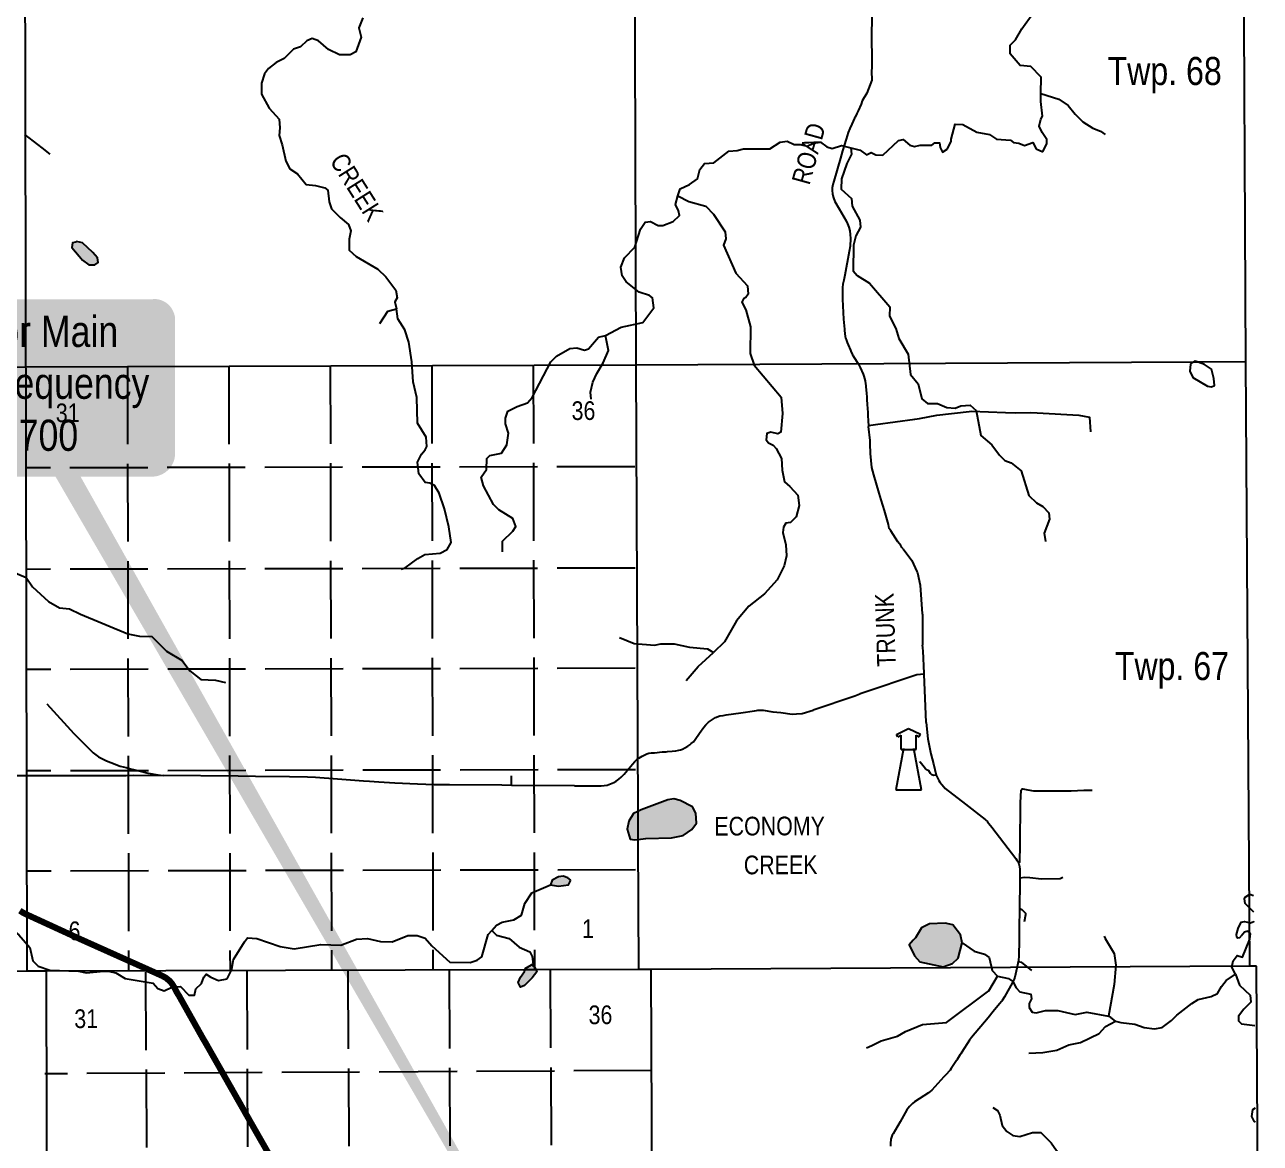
# Model space of a CAD drawing. Extents: x 408473 to 428843, y 6046006 to 6059852.
# Drawn here: x 422901.7 to 423298.1, y 6050958 to 6051317 of the extents above; entities that cross this region are included whole.
import ezdxf
from ezdxf.enums import TextEntityAlignment as Align

# ---------------------------------------------------------------- set-up
doc = ezdxf.new("R2010")
doc.units = 0
doc.header["$LTSCALE"] = 5
doc.linetypes.add('foc-UNSURVEYED', pattern=[12.5, 10, -2.5])
doc.layers.add('2', color=7, linetype='Continuous', true_color=0x6e6e6e)
for name, color, linetype in [('21', 160, 'Continuous'), ('24', 161, 'Continuous'), ('26', 160, 'Continuous'), ('27', 7, 'Continuous'), ('33', 20, 'Continuous'), ('35', 37, 'Continuous'), ('36', 37, 'Continuous'), ('55', 3, 'Continuous'), ('L-USEC', 7, 'foc-UNSURVEYED'), ('P-PROPOSED', 10, 'Continuous'), ('T-WATER', 160, 'Continuous'), ('T-WATER-H', 133, 'Continuous')]:
    doc.layers.add(name, color=color, linetype=linetype)
doc.styles.add('60', font='ARIALN.TTF', dxfattribs={"height": 7.5})
doc.styles.add('80', font='ARIALN.TTF', dxfattribs={"height": 10})

# ---------------------------------------------------------------- blocks, each defined once
blk = doc.blocks.new('TOP')
at = {"layer": '55', "color": 81, "linetype": 'Continuous'}
for p, q in [((-191.015, 238.254), (0, 331.326)), ((-172.413, 198.627), (-191.015, 238.254)), ((-172.413, 198.627), (-120.499, 222.996)), ((-120.5, -4.924), (-120.499, 222.996)), ((0, 331.326), (191.017, 238.253)), ((120.5, -4.924), (120.5, 222.996)), ((120.5, 222.996), (172.413, 198.625)), ((172.413, 198.625), (191.017, 238.253)), ((-120.5, -4.924), (120.5, -4.924))]:
    blk.add_line(p, q, dxfattribs=at)
at = {"layer": '55', "color": 7, "linetype": 'Continuous'}
for p, q in [((-81.811, 11.466), (-207.659, -655.574)), ((207.658, -655.574), (82.336, 8.686)), ((-207.659, -655.574), (207.658, -655.574))]:
    blk.add_line(p, q, dxfattribs=at)
blk = doc.blocks.new('*U82')
h = blk.add_hatch(color=255)
edge = h.paths.add_edge_path()
edge.add_line((-44, -28.5), (44, -28.5))
edge.add_arc((44, -22.5), 6, 270, 360)
edge.add_line((50, -22.5), (50, 21))
edge.add_arc((44, 21), 6, 0, 90)
edge.add_line((44, 27), (-44, 27))
edge.add_arc((-44, 21), 6, 90, 180)
edge.add_line((-50, 21), (-50, -22.5))
edge.add_arc((-44, -22.5), 6, 180, 270)
at = {"color": 1, "flags": 128}
blk.add_lwpolyline([(-44, -28.5, 3, 3, 0), (44, -28.5, 3, 3, 0.414214), (50, -22.5, 3, 3, 0), (50, 21, 3, 0, 0.414214), (44, 27, 0, 0, 0), (-44, 27, 0, 0, 0.414214), (-50, 21, 0, 0, 0), (-50, -22.5, 0, 3, 0.414214)], format="xyseb", close=True, dxfattribs=at)
for points in [[(-291.22, -3.22, 0, 7.5, 0), (0, 0, 0, 0, 0)], [(248.95, -435.96, 0, 7.5, 0), (0, 0, 0, 0, 0)]]:
    blk.add_lwpolyline(points, format="xyseb", dxfattribs=at)
at = {"color": 1, "style": '80'}
blk.add_attdef('ENTER_TEXT_001', (-26.85, -4.92), '', height=10, dxfattribs=at)

msp = doc.modelspace()

# ---------------------------------------------------------------- hatches: boundary and pattern name
at = {"layer": 'T-WATER-H'}
h = msp.add_hatch(color=256, dxfattribs=at)
h.dxf.hatch_style = 1
h.paths.add_polyline_path([(422918.042, 6051247.233), (422917.043, 6051246.989), (422916.786, 6051245.492), (422919.147, 6051242.769), (422920.263, 6051241.481), (422922.254, 6051239.974), (422924.251, 6051239.964), (422925.253, 6051240.708), (422925.01, 6051242.207), (422923.52, 6051243.962), (422920.288, 6051246.973), (422918.293, 6051247.482)])
h = msp.add_hatch(color=256, dxfattribs=at)
h.dxf.hatch_style = 1
h.paths.add_polyline_path([(423097.446, 6051055.373), (423098.438, 6051055.509), (423100.944, 6051055.854), (423109.184, 6051056.063), (423112.932, 6051056.793), (423115.688, 6051058.777), (423117.195, 6051060.766), (423116.96, 6051064.012), (423115.971, 6051066.014), (423111.985, 6051068.03), (423109.99, 6051068.539), (423107.991, 6051068.299), (423099.488, 6051065.097), (423098.4, 6051064.559), (423096.985, 6051063.861), (423095.476, 6051061.373), (423094.965, 6051058.879), (423095.949, 6051055.63)])
h = msp.add_hatch(color=256, dxfattribs=at)
h.dxf.hatch_style = 1
h.paths.add_polyline_path([(423072.924, 6051043.516), (423070.922, 6051042.528), (423070.416, 6051041.033), (423072.91, 6051040.522), (423076.158, 6051041.004), (423076.914, 6051042.498), (423075.919, 6051043.252), (423074.423, 6051043.758)])
h = msp.add_hatch(color=256, dxfattribs=at)
h.dxf.hatch_style = 1
h.paths.add_polyline_path([(423186.683, 6051023.242), (423185.428, 6051021.75), (423187.16, 6051018.248), (423188.898, 6051016.243), (423196.382, 6051014.711), (423199.382, 6051015.695), (423201.138, 6051017.434), (423202.409, 6051022.42), (423201.921, 6051024.918), (423199.439, 6051028.174), (423196.945, 6051028.685), (423191.951, 6051028.459), (423189.448, 6051027.222), (423187.436, 6051023.987)])
h = msp.add_hatch(color=256, dxfattribs=at)
h.dxf.hatch_style = 1
h.paths.add_polyline_path([(423062.198, 6051013.71), (423062.303, 6051014.124), (423064.306, 6051015.361), (423065.301, 6051014.608), (423065.74, 6051013.721), (423066.044, 6051013.106), (423064.536, 6051011.118), (423062.028, 6051008.636), (423060.778, 6051008.143), (423060.036, 6051009.644), (423060.793, 6051011.387), (423062.049, 6051013.127)])

# ---------------------------------------------------------------- linework, layer by layer
at = {"layer": '2', "linetype": 'Continuous', "flags": 128}
for points in [[(423095.509, 6051927.043), (423097.797, 6051207.749)], [(423293.481, 6051208.786), (423289.872, 6051927.043)], [(422902.481, 6051013.241), (422901.711, 6051400.66)], [(422902.095, 6051207.154), (422723.068, 6051206.999)], [(423097.797, 6051207.749), (422902.095, 6051207.154)], [(423276.651, 6051208.696), (423097.797, 6051207.749)], [(423097.797, 6051207.749), (423098.4, 6051064.559)], [(423278.149, 6051208.704), (423276.651, 6051208.696)], [(423293.481, 6051208.786), (423278.149, 6051208.704)], [(423294.723, 6051014.861), (423293.481, 6051208.786)], [(423098.4, 6051064.559), (423098.438, 6051055.509)], [(423098.438, 6051055.509), (423098.613, 6051013.822)], [(422902.481, 6051013.241), (422816.116, 6051013.175)], [(422908.622, 6051013.247), (422902.481, 6051013.241)], [(423062.198, 6051013.71), (422908.622, 6051013.247)], [(422908.622, 6051013.247), (422909.045, 6050819.281)], [(423065.74, 6051013.721), (423062.198, 6051013.71)], [(423098.613, 6051013.822), (423065.74, 6051013.721)], [(423102.733, 6051013.835), (423098.613, 6051013.822)], [(423294.723, 6051014.861), (423102.733, 6051013.835)], [(423103.574, 6050819.887), (423102.733, 6051013.835)], [(423296.826, 6051014.872), (423294.723, 6051014.861)], [(423298.091, 6050820.929), (423296.826, 6051014.872)]]:
    msp.add_lwpolyline(points, dxfattribs=at)
at = {"layer": '24', "linetype": 'Continuous', "flags": 128}
msp.add_lwpolyline([(423291.462, 6051024.028), (423291.964, 6051024.525)], dxfattribs=at)
at = {"layer": '26', "linetype": 'Continuous', "flags": 128}
for points in [[(422918.042, 6051247.233), (422917.043, 6051246.989), (422916.786, 6051245.492), (422919.147, 6051242.769)], [(422919.147, 6051242.769), (422920.263, 6051241.481), (422922.254, 6051239.974), (422924.251, 6051239.964), (422925.253, 6051240.708), (422925.01, 6051242.207), (422923.52, 6051243.962), (422920.288, 6051246.973), (422918.293, 6051247.482), (422918.042, 6051247.233)], [(423098.438, 6051055.509), (423100.944, 6051055.854), (423109.184, 6051056.063), (423112.932, 6051056.793), (423115.688, 6051058.777), (423117.195, 6051060.766), (423116.96, 6051064.012), (423115.971, 6051066.014), (423111.985, 6051068.03), (423109.99, 6051068.539), (423107.991, 6051068.299), (423099.488, 6051065.097), (423098.4, 6051064.559)], [(423096.985, 6051063.861), (423095.476, 6051061.373), (423094.965, 6051058.879), (423095.949, 6051055.63), (423097.446, 6051055.373)], [(423098.4, 6051064.559), (423096.985, 6051063.861)], [(423097.446, 6051055.373), (423098.438, 6051055.509)], [(423072.924, 6051043.516), (423070.922, 6051042.528), (423070.416, 6051041.033)], [(423076.914, 6051042.498), (423075.919, 6051043.252), (423074.423, 6051043.758), (423072.924, 6051043.516)], [(423070.416, 6051041.033), (423072.91, 6051040.522), (423076.158, 6051041.004), (423076.914, 6051042.498)], [(423202.409, 6051022.42), (423201.921, 6051024.918), (423199.439, 6051028.174), (423196.945, 6051028.685), (423191.951, 6051028.459), (423189.448, 6051027.222), (423187.436, 6051023.987), (423186.683, 6051023.242)], [(423186.683, 6051023.242), (423185.428, 6051021.75), (423187.16, 6051018.248), (423188.898, 6051016.243), (423196.382, 6051014.711), (423199.382, 6051015.695), (423201.138, 6051017.434), (423202.409, 6051022.42)], [(423062.028, 6051008.636), (423060.778, 6051008.143), (423060.036, 6051009.644), (423060.793, 6051011.387), (423062.049, 6051013.127)], [(423065.74, 6051013.721), (423066.044, 6051013.106), (423064.536, 6051011.118), (423062.028, 6051008.636)], [(423062.049, 6051013.127), (423062.198, 6051013.71)], [(423062.198, 6051013.71), (423062.303, 6051014.124), (423064.306, 6051015.361)], [(423064.306, 6051015.361), (423065.301, 6051014.608), (423065.74, 6051013.721)]]:
    msp.add_lwpolyline(points, dxfattribs=at)
at = {"layer": '27', "linetype": 'Continuous', "flags": 128}
for points in [[(423275.953, 6051208.283), (423275.702, 6051208.034), (423275.441, 6051205.79), (423276.429, 6051203.788), (423281.156, 6051201.018), (423282.403, 6051200.762), (423283.404, 6051201.256), (423283.166, 6051203.503), (423282.433, 6051206.502), (423280.194, 6051208.011), (423278.149, 6051208.704)], [(423276.651, 6051208.696), (423275.953, 6051208.283)], [(423278.149, 6051208.704), (423277.204, 6051209.025), (423276.651, 6051208.696)]]:
    msp.add_lwpolyline(points, dxfattribs=at)
at = {"layer": '35', "linetype": 'Continuous', "flags": 128}
for points in [[(423173.091, 6051337.919), (423173.042, 6051333.907), (423173.463, 6051324.567), (423173.582, 6051321.912), (423173.37, 6051314.461)], [(423173.37, 6051314.461), (423173.445, 6051304.381), (423173.486, 6051303.057), (423173.415, 6051302.32), (423173.333, 6051302.085)], [(423173.333, 6051302.085), (423173.487, 6051299.226), (423171.918, 6051295.029), (423170.413, 6051292.634)], [(423170.013, 6051291.562), (423169.121, 6051289.407), (423168.751, 6051288.771), (423168.623, 6051288.495), (423168.1, 6051287.365), (423167.926, 6051287.051)], [(423170.413, 6051292.634), (423170.412, 6051292.629), (423170.013, 6051291.562)], [(423167.926, 6051287.051), (423167.02, 6051285.093), (423166.38, 6051283.665), (423165.871, 6051282.374), (423165.201, 6051280.272), (423164.114, 6051276.5)], [(422901.59, 6051281.826), (422907.228, 6051277.519), (422909.822, 6051275.504)], [(423164.114, 6051276.5), (423163.444, 6051274.174), (423161.266, 6051266.854), (423160.977, 6051265.748), (423160.799, 6051264.711), (423160.799, 6051264.702)], [(423160.799, 6051264.702), (423160.775, 6051263.791), (423160.844, 6051262.738), (423160.96, 6051262.255)], [(423160.96, 6051262.255), (423161.154, 6051261.444), (423161.651, 6051260.311), (423163.041, 6051257.897), (423165.273, 6051254.021), (423165.676, 6051253.088), (423166.082, 6051251.997), (423166.434, 6051250.839), (423166.572, 6051249.72), (423166.647, 6051248.398), (423166.535, 6051245.904), (423166.215, 6051244.192), (423164.772, 6051236.642), (423164.451, 6051234.997), (423164.188, 6051233.734), (423164.099, 6051232.7), (423164.049, 6051231.798)], [(423164.049, 6051231.798), (423164.054, 6051228.915), (423164.428, 6051222.474), (423164.708, 6051219.281), (423164.747, 6051218.834), (423164.97, 6051216.965), (423165.047, 6051216.525)], [(423165.047, 6051216.525), (423165.351, 6051215.688), (423165.586, 6051215.042), (423165.917, 6051214.326), (423166.589, 6051212.617)], [(423166.589, 6051212.617), (423166.749, 6051212.211), (423167.314, 6051211.067), (423167.47, 6051210.751), (423167.755, 6051210.174), (423168.991, 6051208.384), (423169.099, 6051208.227), (423169.208, 6051208.069), (423169.777, 6051207.015), (423170.677, 6051204.888), (423170.921, 6051204.188), (423171.318, 6051202.713), (423171.422, 6051201.802), (423171.504, 6051201.378), (423171.545, 6051200.847)], [(423171.545, 6051200.847), (423171.71, 6051198.716), (423171.822, 6051197.452), (423171.871, 6051196.696), (423171.959, 6051195.1), (423172.152, 6051192.572), (423172.224, 6051191.691), (423172.298, 6051189.804), (423172.383, 6051188.43)], [(423172.383, 6051188.43), (423172.405, 6051188.073)], [(423178.845, 6051156.604), (423177.561, 6051161.091), (423176.488, 6051164.534), (423175.812, 6051166.702), (423174.134, 6051172.547), (423173.498, 6051174.886), (423173.209, 6051177.164), (423173.099, 6051178.366), (423173.015, 6051179.318), (423172.995, 6051180.169), (423172.918, 6051181.745), (423172.916, 6051182.675), (423172.903, 6051183.587), (423172.405, 6051188.073)], [(423183.527, 6051148.797), (423183.135, 6051149.236), (423182.747, 6051149.85), (423181.766, 6051151.031), (423179.547, 6051154.551), (423179.353, 6051154.899), (423179.048, 6051155.386), (423178.845, 6051156.604)], [(423183.527, 6051148.797), (423186.309, 6051145.085), (423187.946, 6051141.575), (423188.154, 6051141.081), (423188.984, 6051137.19), (423189.655, 6051127.947), (423189.673, 6051127.699), (423189.752, 6051119.232), (423189.765, 6051117.861)], [(423190.245, 6051108.83), (423189.939, 6051116.061), (423189.872, 6051116.974), (423189.867, 6051117.199), (423189.765, 6051117.861)], [(423190.256, 6051108.564), (423187.939, 6051108.364), (423181.537, 6051106.255), (423177.138, 6051104.757), (423169.74, 6051102.238), (423169.581, 6051102.184), (423168.014, 6051101.574), (423154.624, 6051097.026)], [(423190.256, 6051108.564), (423190.245, 6051108.83)], [(423190.914, 6051093.034), (423190.256, 6051108.564)], [(422908.816, 6051099.039), (422917.449, 6051089.604), (422923.214, 6051083.734), (422923.68, 6051083.31), (422925.364, 6051082.071), (422925.97, 6051081.697), (422927.345, 6051081.122), (422927.986, 6051080.788), (422929.349, 6051080.228), (422932.359, 6051079.077), (422934.242, 6051078.596), (422935.659, 6051078.235), (422938.386, 6051077.539), (422941.287, 6051076.839), (422944.371, 6051076.331), (422946.135, 6051076.052)], [(423123.345, 6051094.644), (423124.723, 6051095.168), (423125.758, 6051095.328), (423126.793, 6051095.516), (423131.453, 6051096.196), (423135.812, 6051096.87), (423136.478, 6051096.93), (423136.907, 6051097.004)], [(423136.907, 6051097.004), (423137.504, 6051097.018), (423138.571, 6051096.988), (423141.753, 6051096.541), (423143.013, 6051096.406), (423144.302, 6051096.244), (423147.866, 6051095.806), (423149.343, 6051095.812), (423151.143, 6051096.017), (423154.624, 6051097.026)], [(423111.526, 6051084.203), (423112.093, 6051084.326), (423112.717, 6051084.559), (423113.501, 6051084.932), (423114.473, 6051085.474), (423115.064, 6051085.925), (423115.547, 6051086.318), (423116.219, 6051086.853), (423116.776, 6051087.604), (423118.232, 6051089.661), (423119.556, 6051091.55), (423120.194, 6051092.357), (423121.05, 6051093.17), (423121.696, 6051093.622), (423122.638, 6051094.272), (423123.023, 6051094.439), (423123.345, 6051094.644)], [(423190.914, 6051093.034), (423191.461, 6051087.79), (423192.446, 6051083.037), (423193.251, 6051079.802), (423194.153, 6051076.232)], [(423078.048, 6051072.803), (423079.223, 6051072.756), (423083.239, 6051072.785), (423086.629, 6051072.78), (423087.612, 6051072.83), (423088.565, 6051073.016), (423089.65, 6051073.396), (423090.733, 6051073.831), (423091.461, 6051074.285), (423092.323, 6051074.879), (423093.099, 6051075.58), (423094.007, 6051076.531), (423096.64, 6051079.762), (423097.388, 6051080.545), (423098.084, 6051081.19), (423098.675, 6051081.641), (423099.753, 6051082.321), (423101.269, 6051082.985), (423101.975, 6051083.192), (423102.738, 6051083.319), (423103.775, 6051083.397), (423106.231, 6051083.618), (423107.535, 6051083.685), (423107.928, 6051083.738)], [(423107.928, 6051083.738), (423109.452, 6051083.855), (423110.542, 6051083.989), (423111.526, 6051084.203)], [(423194.153, 6051076.232), (423193.327, 6051076.036), (423192.698, 6051076.296), (423192.313, 6051076.753), (423191.739, 6051077.607), (423191.305, 6051077.777), (423190.733, 6051078.208), (423188.995, 6051080.362), (423188.868, 6051080.519)], [(422869.567, 6051072.433), (422871.085, 6051073.738), (422872.864, 6051074.845), (422874.355, 6051075.426), (422875.857, 6051075.884), (422883.859, 6051075.969), (422892.25, 6051076.112), (422895.604, 6051076.102), (422903.502, 6051076.08), (422905.999, 6051076.073), (422908.404, 6051076.066), (422922.654, 6051076.074), (422934.271, 6051076.118), (422936.708, 6051076.127), (422946.135, 6051076.052)], [(423057.899, 6051072.914), (423054.81, 6051072.931), (423037.945, 6051073.068), (423033.083, 6051073.121), (423027.751, 6051073.329), (423020.411, 6051073.656), (423015.352, 6051073.925), (423012.326, 6051074.13), (423010.346, 6051074.25), (423006.275, 6051074.541), (423002.065, 6051074.939), (422995.023, 6051075.438), (422992.384, 6051075.57), (422986.67, 6051075.631), (422975.738, 6051075.739), (422970.216, 6051075.805), (422946.135, 6051076.052)], [(423194.153, 6051076.232), (423194.592, 6051075.152), (423194.96, 6051074.496), (423195.304, 6051073.985), (423195.988, 6051073.108), (423197.017, 6051071.948), (423203.559, 6051066.843), (423209.777, 6051061.993), (423210.091, 6051061.715), (423210.423, 6051061.384), (423210.62, 6051061.188), (423211.03, 6051060.615), (423211.93, 6051059.521), (423219.624, 6051049.39), (423220.014, 6051048.941), (423220.378, 6051048.321), (423220.559, 6051047.918)], [(423078.048, 6051072.803), (423057.899, 6051072.914)], [(423220.559, 6051047.918), (423220.645, 6051047.725), (423220.891, 6051046.888), (423220.973, 6051045.956), (423220.982, 6051043.971), (423220.901, 6051039.284), (423220.852, 6051036.217), (423220.83, 6051034.808), (423220.811, 6051033.611), (423220.738, 6051026.741), (423220.702, 6051023.293), (423220.699, 6051022.977), (423220.629, 6051018.441), (423220.621, 6051017.926), (423220.539, 6051017.049), (423220.506, 6051016.703), (423219.763, 6051013.236), (423219.555, 6051012.266), (423219.318, 6051011.381), (423219.142, 6051010.727), (423218.619, 6051009.64), (423216.04, 6051005.016), (423215.31, 6051003.843), (423215.2, 6051003.704), (423214.468, 6051002.784), (423212.428, 6051000.368), (423210.752, 6050998.349), (423205.438, 6050991.945), (423204.81, 6050991.132), (423202.328, 6050987.253), (423202, 6050986.74), (423201.861, 6050986.523), (423200.862, 6050984.961), (423200.762, 6050984.805)], [(422901.207, 6051032.01), (422902.634, 6051031.324), (422907.702, 6051028.995), (422919.01, 6051023.799), (422937.131, 6051015.677), (422945.843, 6051011.771), (422946.994, 6051011.132), (422948.128, 6051010.207), (422948.621, 6051009.685), (422949.057, 6051009.111), (422949.637, 6051008.161), (422950.51, 6051006.484), (422950.999, 6051005.71), (422951.193, 6051005.404), (422958.788, 6050991.866), (422959.78, 6050990.18), (422963.376, 6050983.848), (422963.377, 6050983.847), (422963.377, 6050983.846)], [(422963.377, 6050983.846), (422963.467, 6050983.689), (422967.953, 6050975.788), (422975.415, 6050962.65), (422982.512, 6050950.246), (422988.936, 6050939.023), (422988.97, 6050938.937), (422994.937, 6050928.731), (422995.046, 6050928.542), (422995.268, 6050928.156), (422997.735, 6050923.84), (422999.349, 6050921.038), (423002.558, 6050915.468), (423002.571, 6050915.444), (423002.912, 6050914.841)], [(423200.762, 6050984.805), (423200.654, 6050984.637), (423198.967, 6050982), (423198.575, 6050981.472), (423197.116, 6050979.903), (423196.582, 6050979.329), (423192.678, 6050975.128), (423191.671, 6050974.196), (423187.136, 6050971.308), (423186.505, 6050970.814), (423185.551, 6050969.856), (423185.127, 6050969.365), (423184.737, 6050968.761), (423182.524, 6050964.923), (423180.29, 6050961.05), (423180.048, 6050960.635), (423179.767, 6050959.98), (423179.589, 6050959.334), (423179.557, 6050959.039), (423179.476, 6050958.298), (423179.428, 6050957.148)]]:
    msp.add_lwpolyline(points, dxfattribs=at)
at = {"layer": '36', "linetype": 'Continuous', "flags": 128}
for points in [[(423172.383, 6051188.43), (423174.655, 6051188.731), (423187.215, 6051190.405), (423188.802, 6051190.616), (423194.336, 6051191.722), (423204.715, 6051192.896), (423205.479, 6051192.983), (423216.319, 6051192.604), (423219.68, 6051192.486), (423224.337, 6051192.593), (423226.555, 6051192.474), (423239.922, 6051191.757), (423243.333, 6051191.028), (423243.591, 6051186.375)], [(423057.899, 6051072.914), (423057.83, 6051075.933)], [(423220.559, 6051047.918), (423220.933, 6051048.263), (423221.031, 6051053.931), (423221.066, 6051058.322), (423221.12, 6051062.775), (423221.194, 6051067.27), (423221.339, 6051071.352), (423221.694, 6051071.744), (423221.942, 6051071.791), (423223.505, 6051071.474), (423225.297, 6051071.183), (423229.169, 6051071.157), (423233.102, 6051071.133), (423237.45, 6051071.16), (423241.504, 6051071.325), (423244.108, 6051071.374)], [(423220.97, 6051043.25), (423222.594, 6051043.401), (423224.202, 6051043.359), (423227.862, 6051042.92), (423233.931, 6051042.981), (423234.786, 6051043.426)], [(423220.809, 6051033.455), (423221.553, 6051033.034), (423222.723, 6051031.93), (423222.727, 6051031.348), (423222.313, 6051029.076)], [(423220.434, 6051016.365), (423221.356, 6051016.2), (423224.655, 6051013.537)]]:
    msp.add_lwpolyline(points, dxfattribs=at)
at = {"layer": 'L-USEC', "color": 252, "ltscale": 0.5, "true_color": 0x8c8c8c, "flags": 128}
for points in [[(422934.642, 6051207.384), (422935.028, 6051013.305)], [(422967.19, 6051207.448), (422967.575, 6051013.37)], [(422999.737, 6051207.513), (423000.123, 6051013.435)], [(423032.284, 6051207.578), (423032.67, 6051013.499)], [(423064.832, 6051207.642), (423065.217, 6051013.564)], [(423097.443, 6051175.16), (422902.16, 6051174.772)], [(423097.508, 6051142.612), (422902.224, 6051142.224)], [(423097.572, 6051110.467), (422902.288, 6051110.079)], [(423097.637, 6051077.92), (422902.353, 6051077.532)], [(423097.701, 6051045.774), (422902.417, 6051045.386)], [(422940.468, 6051012.971), (422941.498, 6050819.454)], [(422972.921, 6051013.144), (422973.951, 6050819.627)], [(423005.374, 6051013.316), (423006.404, 6050819.799)], [(423037.827, 6051013.489), (423038.857, 6050819.972)], [(423070.28, 6051013.662), (423071.311, 6050820.145)], [(423102.906, 6050981.382), (422908.187, 6050980.345)]]:
    msp.add_lwpolyline(points, dxfattribs=at)
at = {"layer": 'P-PROPOSED', "color": 90, "const_width": 1.997, "flags": 128}
msp.add_lwpolyline([(422900.151, 6051032.699), (422901.207, 6051032.01), (422902.634, 6051031.324), (422907.702, 6051028.995), (422919.01, 6051023.799), (422937.131, 6051015.677), (422945.843, 6051011.771), (422946.994, 6051011.132), (422948.128, 6051010.207), (422948.621, 6051009.685), (422949.057, 6051009.111), (422949.637, 6051008.161), (422950.51, 6051006.484), (422950.999, 6051005.71), (422951.193, 6051005.404), (422958.788, 6050991.866), (422959.78, 6050990.18), (422963.376, 6050983.848), (422963.377, 6050983.847), (422963.377, 6050983.846), (422963.467, 6050983.689), (422967.953, 6050975.788), (422975.415, 6050962.65), (422982.512, 6050950.246)], dxfattribs=at)
at = {"layer": 'T-WATER', "linetype": 'Continuous', "flags": 128}
for points in [[(423227.723, 6051294.894), (423227.749, 6051300.135), (423224.522, 6051303.647), (423221.03, 6051303.915), (423217.804, 6051307.676), (423217.817, 6051310.422), (423219.573, 6051312.16), (423221.586, 6051315.645), (423225.105, 6051320.619), (423225.611, 6051322.115), (423225.126, 6051324.863), (423223.399, 6051329.116), (423221.914, 6051331.62), (423221.93, 6051334.866), (423222.686, 6051336.36), (423223.938, 6051337.352), (423227.436, 6051338.083)], [(423010.202, 6051319.254), (423008.938, 6051316.016), (423009.671, 6051313.017), (423007.9, 6051308.284), (423006.147, 6051307.295), (423002.653, 6051307.314), (422999.167, 6051309.079), (422995.937, 6051311.842), (422993.944, 6051312.601), (422992.193, 6051311.862), (422990.185, 6051309.876), (422987.935, 6051309.139), (422984.925, 6051306.16), (422982.422, 6051304.925), (422979.916, 6051302.942), (422978.659, 6051301.201), (422977.645, 6051298.212), (422977.627, 6051294.718), (422980.1, 6051290.213), (422983.327, 6051286.701), (422983.562, 6051283.955), (422983.3, 6051281.461), (422984.283, 6051278.46), (422985.504, 6051273.213), (422986.739, 6051270.711), (422989.227, 6051269.2), (422991.955, 6051265.691), (422994.949, 6051265.426), (422997.94, 6051264.661), (422998.935, 6051263.907), (422999.415, 6051260.161), (423000.152, 6051257.911), (423002.884, 6051255.151), (423005.618, 6051252.89), (423006.356, 6051250.89), (423005.843, 6051248.147), (423005.825, 6051244.653), (423008.061, 6051242.645), (423015.03, 6051238.614), (423017.513, 6051236.105), (423020.736, 6051231.845), (423021.223, 6051229.347)], [(423228.379, 6051276.169), (423229.64, 6051278.908), (423229.647, 6051280.156), (423228.16, 6051282.41), (423227.172, 6051284.412), (423227.682, 6051286.656), (423228.187, 6051287.652), (423227.711, 6051292.397), (423227.723, 6051294.894)], [(423227.723, 6051294.894), (423233.455, 6051293.116), (423236.44, 6051291.104), (423238.672, 6051288.346), (423241.156, 6051285.837), (423244.39, 6051283.823), (423246.881, 6051282.812), (423248.373, 6051281.806)], [(423166.737, 6051277.491), (423169.728, 6051276.726), (423171.717, 6051275.218), (423173.219, 6051275.959), (423174.712, 6051275.202), (423176.959, 6051275.191), (423181.974, 6051279.907), (423183.473, 6051280.149), (423185.711, 6051278.39), (423187.206, 6051277.882), (423188.955, 6051278.372), (423192.699, 6051278.353), (423193.701, 6051279.096), (423195.199, 6051279.089), (423195.441, 6051277.59), (423196.182, 6051276.088), (423197.684, 6051277.079), (423198.945, 6051279.568), (423198.949, 6051280.317), (423200.22, 6051285.053), (423202.716, 6051285.04), (423207.196, 6051282.52), (423211.185, 6051281.75), (423213.424, 6051280.241), (423217.915, 6051279.968), (423218.91, 6051279.214), (423220.656, 6051278.955), (423222.399, 6051278.197), (423225.149, 6051279.181), (423226.138, 6051277.179), (423228.379, 6051276.169)], [(423111.25, 6051262.061), (423112.01, 6051264.303), (423115.012, 6051265.785), (423117.517, 6051267.518), (423118.281, 6051270.51), (423119.789, 6051272.498), (423122.785, 6051272.732), (423127.546, 6051276.451), (423130.293, 6051276.686), (423132.292, 6051277.174), (423140.778, 6051277.129), (423144.034, 6051279.358), (423146.282, 6051279.596), (423148.523, 6051278.586), (423150.519, 6051278.575), (423152.763, 6051278.064), (423154.765, 6051279.052), (423157.012, 6051279.29), (423159.001, 6051277.781), (423160.746, 6051277.273), (423163.746, 6051278.256), (423166.737, 6051277.491)], [(423166.737, 6051277.491), (423166.976, 6051275.493), (423165.464, 6051272.506), (423163.691, 6051267.523), (423163.675, 6051264.278), (423166.904, 6051261.266), (423167.141, 6051258.769), (423169.614, 6051254.263), (423169.852, 6051252.016), (423168.341, 6051249.278), (423167.577, 6051246.287), (423167.535, 6051238.051), (423168.775, 6051236.547), (423172.755, 6051234.03), (423179.206, 6051226.509), (423179.191, 6051223.514), (423181.167, 6051219.51), (423182.149, 6051216.261), (423185.118, 6051211.253), (423185.833, 6051204.761), (423188.314, 6051201.753), (423189.537, 6051197.004), (423191.277, 6051195.498), (423194.521, 6051195.481), (423197.51, 6051194.217), (423200.254, 6051193.953), (423202.005, 6051194.693), (423205.001, 6051194.927), (423206.989, 6051193.17), (423208.445, 6051185.176), (423211.924, 6051182.163), (423214.403, 6051178.905), (423216.141, 6051177.149), (423218.134, 6051176.39), (423221.365, 6051173.878), (423223.82, 6051165.879), (423226.304, 6051163.62), (423228.294, 6051162.362), (423230.28, 6051160.355), (423230.52, 6051158.357), (423228.749, 6051153.874), (423229.234, 6051151.127)], [(423088.057, 6051217.259), (423093.063, 6051219.978), (423100.059, 6051221.438), (423103.578, 6051226.161), (423103.096, 6051229.409), (423102.101, 6051230.163), (423098.861, 6051231.178), (423094.635, 6051234.445), (423093.397, 6051236.448), (423092.912, 6051239.196), (423094.176, 6051242.185), (423097.438, 6051245.661), (423099.215, 6051251.392), (423100.724, 6051253.631), (423102.472, 6051253.871), (423104.962, 6051252.61), (423106.459, 6051252.602), (423109.71, 6051253.832), (423111.717, 6051255.819), (423111.475, 6051257.317), (423110.487, 6051259.319), (423111.25, 6051262.061)], [(423111.25, 6051262.061), (423114.735, 6051260.295), (423120.218, 6051258.768), (423122.701, 6051256.259), (423126.416, 6051250.499), (423126.654, 6051248.252), (423125.895, 6051246.259), (423129.842, 6051237.253), (423133.566, 6051233.24), (423133.801, 6051230.493), (423133.047, 6051229.499), (423132.296, 6051229.004), (423131.792, 6051228.008), (423133.027, 6051225.505), (423134.496, 6051220.007), (423134.452, 6051211.521), (423135.681, 6051207.771), (423144.364, 6051197.492), (423144.836, 6051192.249), (423144.305, 6051186.262), (423143.304, 6051185.768), (423141.061, 6051186.279), (423139.81, 6051185.787), (423139.55, 6051183.792), (423140.294, 6051182.789), (423141.788, 6051182.033), (423142.781, 6051181.029), (423144.511, 6051177.775), (423144.741, 6051174.031), (423145.47, 6051170.283), (423147.21, 6051168.777), (423149.691, 6051166.018), (423150.174, 6051162.771), (423149.156, 6051159.033), (423147.4, 6051157.296), (423145.901, 6051157.054), (423145.146, 6051155.81), (423144.887, 6051154.065), (423145.865, 6051150.067), (423146.096, 6051146.572), (423145.331, 6051143.331), (423143.061, 6051138.851), (423139.044, 6051134.381), (423134.032, 6051130.414), (423130.013, 6051125.694), (423126.234, 6051118.976), (423122.722, 6051115.501)], [(423015.688, 6051221.141), (423018.205, 6051225.12), (423020.955, 6051225.854)], [(423021.223, 6051229.347), (423020.467, 6051228.103), (423020.955, 6051225.854)], [(423035.026, 6051147.415), (423037.279, 6051148.651), (423038.539, 6051150.89), (423037.816, 6051155.885), (423036.348, 6051161.633), (423034.627, 6051166.633), (423033.142, 6051169.137), (423031.648, 6051169.894), (423030.152, 6051170.151), (423028.169, 6051172.907), (423027.689, 6051176.653), (423028.95, 6051179.142), (423030.206, 6051180.633), (423030.711, 6051181.628), (423030.477, 6051184.624), (423027.754, 6051189.131), (423027.547, 6051197.368), (423026.325, 6051202.366), (423025.859, 6051208.857), (423024.893, 6051215.102), (423023.666, 6051219.101), (423021.437, 6051222.607), (423020.955, 6051225.854)], [(423054.999, 6051147.807), (423055.017, 6051151.3), (423058.279, 6051154.527), (423059.285, 6051156.019), (423058.3, 6051158.52), (423053.821, 6051161.289), (423052.083, 6051163.045), (423048.869, 6051169.052), (423048.134, 6051171.801), (423049.894, 6051174.288), (423049.913, 6051177.781), (423050.916, 6051178.774), (423054.665, 6051179.503), (423056.426, 6051182.239), (423056.945, 6051185.979), (423055.962, 6051188.979), (423055.971, 6051190.726), (423056.731, 6051192.968), (423059.735, 6051194.45), (423062.986, 6051195.68), (423064.493, 6051197.419), (423070.542, 6051208.867), (423072.298, 6051210.605), (423076.554, 6051213.078), (423078.802, 6051213.315), (423081.294, 6051212.553), (423082.544, 6051213.046), (423085.808, 6051216.772), (423088.057, 6051217.259)], [(423083.459, 6051196.819), (423083.221, 6051199.066), (423083.987, 6051202.306), (423085.249, 6051205.045), (423087.263, 6051208.528), (423089.031, 6051212.512), (423088.057, 6051217.259)], [(423022.517, 6051142.242), (423023.767, 6051142.735), (423027.777, 6051145.708), (423030.03, 6051146.943), (423035.026, 6051147.415)], [(422892.47, 6051143.692), (422902.183, 6051139.648), (422904.164, 6051136.643), (422909.381, 6051131.874), (422912.865, 6051129.859), (422916.108, 6051129.592), (422919.594, 6051127.826), (422934.787, 6051121.506), (422938.527, 6051120.737), (422942.521, 6051120.716), (422947.239, 6051115.949), (422952.215, 6051112.928), (422954.694, 6051109.67), (422958.175, 6051106.906), (422962.916, 6051106.631), (422966.157, 6051105.865)], [(423092.546, 6051120.404), (423097.278, 6051118.382), (423103.765, 6051117.848), (423105.764, 6051118.337), (423110.007, 6051118.314), (423114.994, 6051117.289), (423120.732, 6051116.759), (423122.722, 6051115.501)], [(423113.939, 6051106.564), (423117.707, 6051111.036), (423122.722, 6051115.501)], [(422863.963, 6051039.553), (422866.457, 6051039.04), (422871.68, 6051035.519), (422881.64, 6051030.974), (422889.122, 6051029.685), (422893.855, 6051027.913), (422896.343, 6051026.402), (422898.835, 6051025.64), (422899.829, 6051024.886), (422903.303, 6051020.876), (422904.279, 6051016.629), (422906.017, 6051014.873), (422909.754, 6051013.605), (422918.988, 6051013.304), (422921.482, 6051012.792), (422926.976, 6051013.26)], [(423051.609, 6051026.296), (423053.116, 6051028.035), (423054.869, 6051029.023), (423058.617, 6051029.752), (423061.121, 6051031.235), (423062.14, 6051034.973), (423064.405, 6051038.454), (423070.416, 6051041.033)], [(423296.007, 6051032.231), (423293.268, 6051034.999), (423293.026, 6051036.497), (423293.278, 6051036.995), (423294.781, 6051037.986), (423295.963, 6051037.609)], [(423291.462, 6051024.028), (423290.83, 6051023.892), (423290.547, 6051024.163), (423290.469, 6051025.032), (423290.979, 6051027.025), (423291.988, 6051029.016), (423292.988, 6051029.261), (423294.982, 6051028.751), (423295.983, 6051029.245), (423296.031, 6051029.309)], [(422966.652, 6051010.795), (422968.165, 6051013.781), (422968.682, 6051017.022), (422972.207, 6051022.741), (422973.212, 6051023.983), (422976.206, 6051023.717), (422983.682, 6051021.18), (422988.171, 6051020.407), (422996.666, 6051021.857), (423003.155, 6051021.572), (423008.158, 6051023.541), (423011.654, 6051023.771), (423015.892, 6051022.75), (423019.636, 6051022.729), (423024.64, 6051024.698), (423027.635, 6051024.681), (423030.127, 6051023.919), (423032.361, 6051021.411), (423038.074, 6051016.14), (423044.564, 6051016.104), (423046.815, 6051016.841), (423048.318, 6051017.831), (423050.354, 6051025.056), (423051.609, 6051026.296)], [(423051.609, 6051026.296), (423053.098, 6051024.791), (423057.087, 6051023.771), (423060.318, 6051021.009), (423063.804, 6051019.493), (423064.545, 6051017.991), (423064.79, 6051015.518), (423064.306, 6051015.361)], [(423248.038, 6051024.504), (423248.283, 6051023.755), (423251.253, 6051018.998), (423251.732, 6051015.252), (423251.199, 6051009.016), (423249.398, 6050998.794)], [(423290.152, 6051012.306), (423288.916, 6051014.559), (423289.426, 6051016.552), (423290.683, 6051018.293), (423292.427, 6051017.784), (423294.704, 6051023.512), (423294.863, 6051024.465), (423294.922, 6051025.131), (423294.574, 6051025.788), (423294.087, 6051026.073), (423293.022, 6051025.827), (423291.964, 6051024.525)], [(423202.409, 6051022.42), (423206.331, 6051019.731), (423209.571, 6051018.716), (423211.063, 6051017.71), (423212.038, 6051013.463), (423213.776, 6051011.707)], [(422926.976, 6051013.26), (422928.473, 6051013.252), (422930.967, 6051012.739), (422933.953, 6051010.976), (422942.931, 6051009.43), (422944.419, 6051007.675), (422946.412, 6051006.916), (422948.915, 6051008.149), (422951.662, 6051008.383), (422954.393, 6051005.624), (422956.14, 6051005.614), (422956.65, 6051007.607), (422958.407, 6051009.344), (422959.166, 6051011.336), (422959.92, 6051012.33), (422961.413, 6051011.323), (422963.904, 6051010.312), (422966.652, 6051010.795)], [(423197.473, 6050996.819), (423211.005, 6051006.98), (423213.776, 6051011.707)], [(423213.776, 6051011.707), (423217.266, 6051010.94), (423218.758, 6051009.934), (423219.746, 6051007.932), (423220.987, 6051006.678), (423224.477, 6051005.911), (423224.719, 6051004.413), (423223.962, 6051002.919), (423223.955, 6051001.672), (423224.946, 6051000.169), (423226.192, 6050999.913), (423229.191, 6051000.646), (423233.185, 6051000.625), (423238.669, 6050999.349), (423242.416, 6051000.078), (423249.398, 6050998.794)], [(423251.636, 6050997.285), (423253.38, 6050996.777), (423257.87, 6050996.255), (423260.859, 6050995.241), (423264.101, 6050994.725), (423266.599, 6050995.211), (423269.606, 6050997.441), (423271.362, 6050999.179), (423276.124, 6051002.897), (423278.128, 6051004.134), (423282.376, 6051005.11), (423284.378, 6051006.098), (423285.638, 6051008.337), (423287.146, 6051010.326), (423290.152, 6051012.306)], [(423290.152, 6051012.306), (423291.381, 6051008.806), (423294.858, 6051005.544), (423295.095, 6051003.297), (423292.837, 6051001.063), (423291.078, 6050998.826), (423291.07, 6050997.329), (423292.063, 6050996.325), (423296.307, 6050995.879)], [(423171.721, 6050988.72), (423173.519, 6050989.448), (423176.475, 6050990.941), (423181.725, 6050992.41), (423184.229, 6050993.894), (423189.732, 6050996.111), (423197.473, 6050996.819)], [(423223.876, 6050986.949), (423228.37, 6050987.175), (423232.866, 6050987.901), (423236.619, 6050989.628), (423240.367, 6050990.357), (423246.373, 6050993.32), (423248.382, 6050995.555), (423251.636, 6050997.285)], [(423251.636, 6050997.285), (423250.15, 6050998.439), (423249.398, 6050998.794)], [(423212.301, 6050969.541), (423213.793, 6050968.535), (423214.533, 6050967.034), (423215.264, 6050963.786), (423216.751, 6050961.782), (423218.741, 6050960.524), (423220.985, 6050960.263), (423224.986, 6050961.49), (423227.731, 6050961.475), (423230.958, 6050958.214), (423232.691, 6050955.71), (423235.158, 6050950.456)], [(423296.563, 6050964.812), (423296.136, 6050965.111), (423295.395, 6050966.612), (423295.657, 6050968.856), (423296.525, 6050969.402)]]:
    msp.add_lwpolyline(points, dxfattribs=at)

# ---------------------------------------------------------------- block references
ref = msp.add_blockref('*U82', (422898.525, 6051201.932), dxfattribs=dict(xscale=0.9987164294928588, yscale=0.9987164294928588, zscale=0.9987164294928588))
ref.add_attrib('ENTER_TEXT_001', 'CanFor Main', (422865.594, 6051213.601), dxfattribs={"color": 1, "height": 9.98716, "style": '80'})
ref.add_attrib('ENTER_TEXT_002', 'Radio Frequency', (422854.574, 6051196.956), dxfattribs={"color": 1, "height": 9.98716, "style": '80'})
ref.add_attrib('ENTER_TEXT_003', '170.700', (422877.516, 6051180.27), dxfattribs={"color": 1, "height": 9.9872, "style": '80'})
at = {"layer": '55', "linetype": 'Continuous', "xscale": 0.01997435927981985, "yscale": 0.01997435927981985, "zscale": 0.01997432858985709, "rotation": 0.1840828085126655}
msp.add_blockref('TOP', (423185.256, 6051084.528), dxfattribs=at)

# ---------------------------------------------------------------- texts
at = {"layer": '21', "linetype": 'Continuous', "style": '80'}
msp.add_text('CREEK', height=5.9923, rotation=302.27201, dxfattribs=at).set_placement((423001.931, 6051274.905), align=Align.MIDDLE_LEFT)
at = {"layer": '33', "linetype": 'Continuous', "style": '80'}
for s, rotation, p in [('ROAD', 74.50953, (423153.204, 6051275.662)), ('TRUNK', 91.9236, (423177.859, 6051122.804))]:
    msp.add_text(s, height=5.9923, rotation=rotation, dxfattribs=at).set_placement(p, align=Align.MIDDLE)
at = {"layer": '55', "linetype": 'Continuous', "style": '80'}
for s, p in [('ECONOMY', (423122.967, 6051056.803)), ('CREEK', (423132.408, 6051044.36))]:
    msp.add_text(s, height=5.9923, rotation=0.18418, dxfattribs=at).set_placement(p)
at = {"layer": 'L-USEC', "color": 252, "true_color": 0x8c8c8c}
for rotation, style, p in [(0.11387, '60', (422915.497, 6051192.465)), (0.30508, '80', (422921.428, 6050998.031))]:
    msp.add_text('31', height=5.9923, rotation=rotation, dxfattribs=dict(at, style=style)).set_placement(p, align=Align.MIDDLE_CENTER)
for s, height, rotation, style, p in [('36', 5.9923, 0.11387, '60', (423080.968, 6051193.164)), ('6', 5.992, 0.11387, '60', (422917.685, 6051026.236)), ('1', 5.992, 0.11387, '60', (423082.412, 6051026.934)), ('36', 5.9923, 0.30508, '80', (423086.418, 6050999.279))]:
    msp.add_text(s, height=height, rotation=rotation, dxfattribs=dict(at, style=style)).set_placement(p, align=Align.MIDDLE)

# ---------------------------------------------------------------- next in the draw order: texts
at = {"char_height": 8.9884, "attachment_point": 2, "style": '80', "bg_fill": 3, "box_fill_scale": 1.1, "bg_fill_color": 256, "bg_fill_transparency": 0}
for s, insert, width in [('Twp. 68', (423267.419, 6051306.653), 45.35336), ('Twp. 67', (423269.752, 6051115.687), 45.83208)]:
    msp.add_mtext(s, dxfattribs=dict(at, insert=insert, width=width))

doc.saveas('drawing.dxf')
